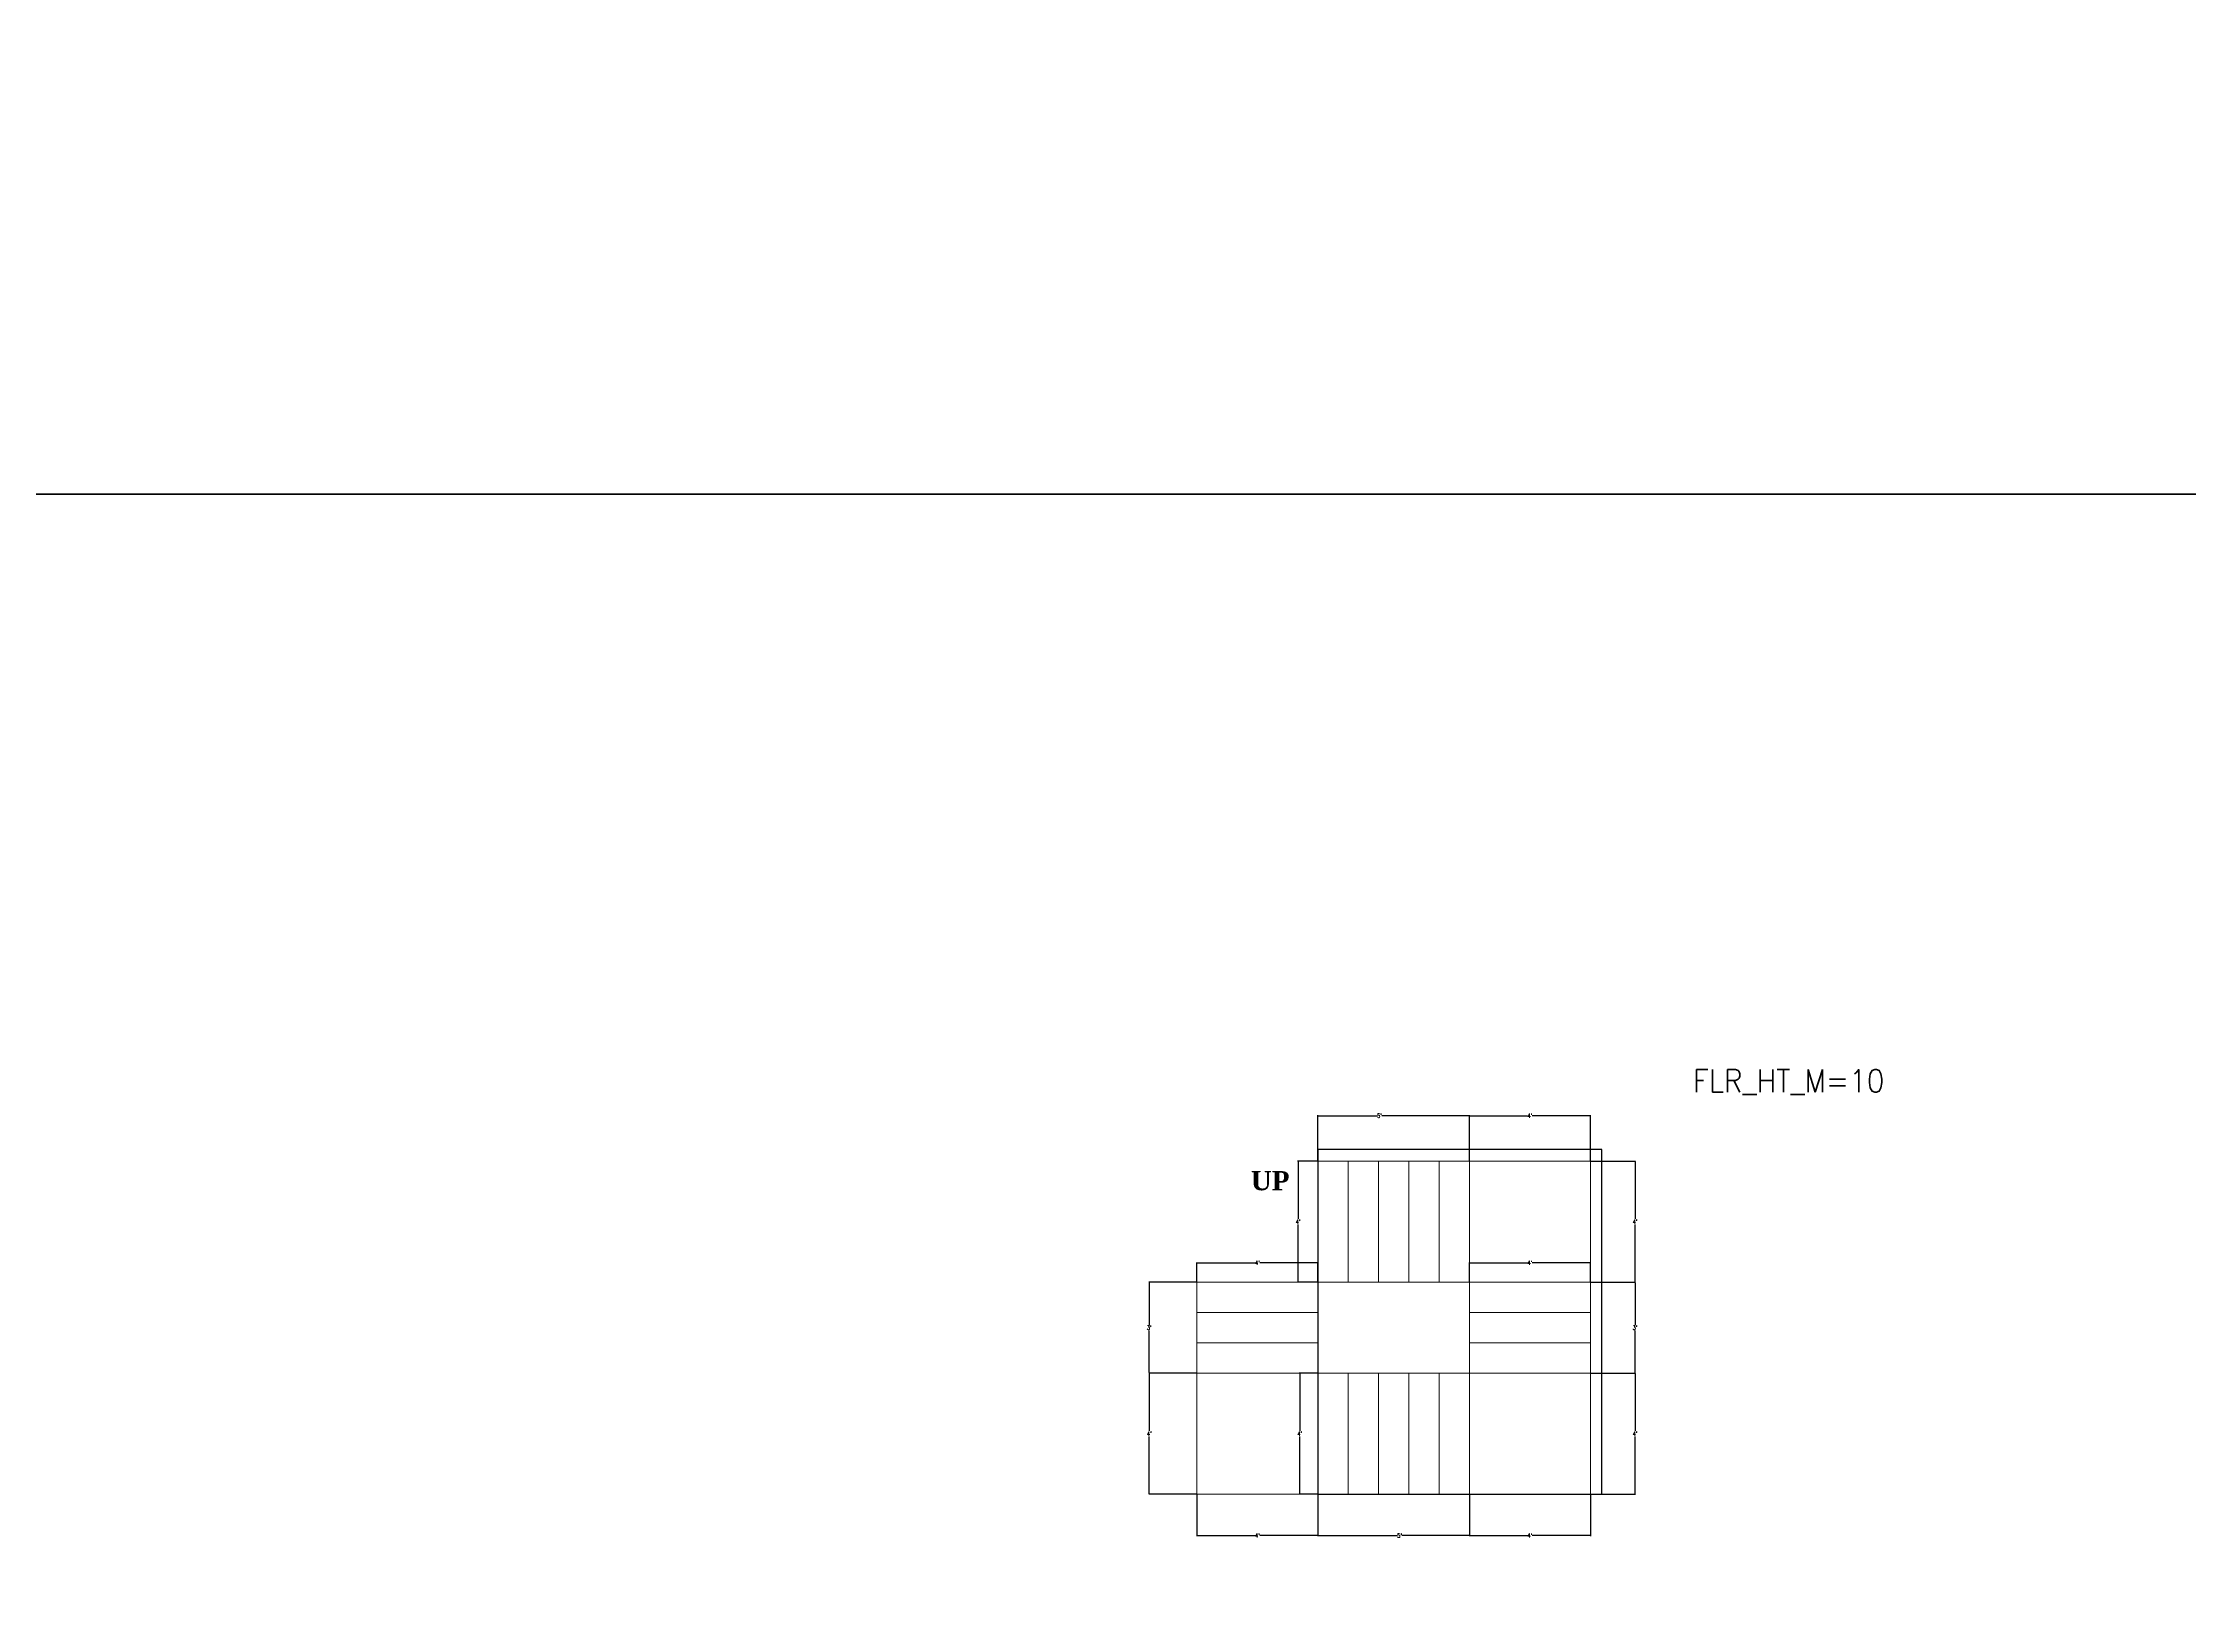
# Model space of a CAD drawing. Header units: feet. Extents: x -2086 to 4549, y -11457 to -6010.
# Drawn here: x 1997 to 2847, y -10116 to -9496 of the extents above; entities that cross this region are included whole.
import ezdxf

# ---------------------------------------------------------------- set-up
doc = ezdxf.new("R2010")
doc.units = ezdxf.units.FT
doc.header["$MEASUREMENT"] = 0
doc.layers.add('BLK_1_FLR_1_STAIR_1', color=7, linetype='Continuous', plot=False)
for name, color, linetype, lineweight in [('BLK_1_FLR_1_STAIR_1_FLIGHT_1', 7, 'Continuous', 0), ('BLK_1_FLR_1_STAIR_1_FLIGHT_2', 7, 'Continuous', 0), ('BLK_1_FLR_1_STAIR_1_FLIGHT_3', 7, 'Continuous', 0), ('BLK_1_FLR_1_STAIR_1_FLIGHT_4', 7, 'Continuous', 0), ('BLK_1_FLR_1_STAIR_1_LANDING_1', 7, 'Continuous', 0), ('BLK_1_FLR_1_STAIR_1_LANDING_2', 7, 'Continuous', 0), ('BLK_1_FLR_1_STAIR_1_LANDING_3', 7, 'Continuous', 0)]:
    doc.layers.add(name, color=color, linetype=linetype, lineweight=lineweight)
doc.styles.add('MtXpl_Georgia', font='Georgia Bold.ttf')
doc.styles.get("Standard").update_dxf_attribs({"font": 'standard'})
doc.dimstyles.get("Standard").update_dxf_attribs({"dimtxt": 1.625, "dimasz": 0.18, "dimexe": 0.18, "dimexo": 0.0625, "dimgap": 0.09, "dimtad": 0, "dimtih": 1, "dimtoh": 1, "dimdec": 1, "dimzin": 0, "dimdsep": 46, "dimlunit": 4, "dimtxsty": 'standard', "dimcen": 0.09, "dimadec": 0, "dimazin": 0, "dimtfac": 1, "dimtdec": 1, "dimtofl": 0, "dimtmove": 0, "dimatfit": 3, "dimfxl": 1, "dimtolj": 1, "dimtzin": 0, "dimarcsym": 0})

# ---------------------------------------------------------------- blocks, each defined once
blk = doc.blocks.new('*D210')
at = {"layer": 'BLK_1_FLR_1_STAIR_1_FLIGHT_1', "color": 0, "lineweight": -2, "transparency": 16777216}
for p, q in [((2502.01, -9939.19), (2502.01, -9921.09)), ((2502.19, -9921.27), (2525.45, -9921.27)), ((2561.83, -9921.27), (2527.33, -9921.27)), ((2562.01, -9939.19), (2562.01, -9921.09))]:
    blk.add_line(p, q, dxfattribs=at)
at = {"layer": 'BLK_1_FLR_1_STAIR_1_FLIGHT_1', "color": 0, "transparency": 16777216}
for points in [[(2502.19, -9921.24), (2502.19, -9921.3), (2502.01, -9921.27)], [(2561.83, -9921.24), (2561.83, -9921.3), (2562.01, -9921.27)]]:
    blk.add_solid(points, dxfattribs=at)
at = {"layer": 'Defpoints', "color": 0, "transparency": 16777216}
for p in [(2562.01, -9921.27), (2502.01, -9939.25), (2562.01, -9939.25)]:
    blk.add_point(p, dxfattribs=at)
at = {"layer": 'BLK_1_FLR_1_STAIR_1_FLIGHT_1', "color": 0, "transparency": 16777216, "insert": (2526.39, -9921.27), "char_height": 1.625, "attachment_point": 5}
blk.add_mtext("\\A1;5'", dxfattribs=at)
blk = doc.blocks.new('*D211')
at = {"layer": 'BLK_1_FLR_1_STAIR_1_FLIGHT_1', "color": 0, "lineweight": -2, "transparency": 16777216}
for p, q in [((2501.95, -9939.25), (2493.96, -9939.25)), ((2494.14, -9939.43), (2494.14, -9962.19)), ((2494.14, -9987.07), (2494.14, -9964.31)), ((2501.95, -9987.25), (2493.96, -9987.25))]:
    blk.add_line(p, q, dxfattribs=at)
at = {"layer": 'BLK_1_FLR_1_STAIR_1_FLIGHT_1', "color": 0, "transparency": 16777216}
for points in [[(2494.11, -9939.43), (2494.17, -9939.43), (2494.14, -9939.25)], [(2494.11, -9987.07), (2494.17, -9987.07), (2494.14, -9987.25)]]:
    blk.add_solid(points, dxfattribs=at)
at = {"layer": 'Defpoints', "color": 0, "transparency": 16777216}
for p in [(2502.01, -9939.25), (2494.14, -9987.25), (2502.01, -9987.25)]:
    blk.add_point(p, dxfattribs=at)
at = {"layer": 'BLK_1_FLR_1_STAIR_1_FLIGHT_1', "color": 0, "transparency": 16777216, "insert": (2494.14, -9963.25), "char_height": 1.625, "attachment_point": 5}
blk.add_mtext("\\A1;4'", dxfattribs=at)
blk = doc.blocks.new('*D212')
at = {"layer": 'BLK_1_FLR_1_STAIR_1_FLIGHT_2', "color": 0, "lineweight": -2, "transparency": 16777216}
for p, q in [((2610.07, -9987.25), (2627.86, -9987.25)), ((2627.68, -9987.43), (2627.68, -10004.19)), ((2627.68, -10023.07), (2627.68, -10006.31)), ((2610.07, -10023.25), (2627.86, -10023.25))]:
    blk.add_line(p, q, dxfattribs=at)
at = {"layer": 'BLK_1_FLR_1_STAIR_1_FLIGHT_2', "color": 0, "transparency": 16777216}
for points in [[(2627.65, -9987.43), (2627.71, -9987.43), (2627.68, -9987.25)], [(2627.65, -10023.07), (2627.71, -10023.07), (2627.68, -10023.25)]]:
    blk.add_solid(points, dxfattribs=at)
at = {"layer": 'Defpoints', "color": 0, "transparency": 16777216}
for p in [(2610.01, -9987.25), (2610.01, -10023.25), (2627.68, -10023.25)]:
    blk.add_point(p, dxfattribs=at)
at = {"layer": 'BLK_1_FLR_1_STAIR_1_FLIGHT_2', "color": 0, "transparency": 16777216, "insert": (2627.68, -10005.25), "char_height": 1.625, "attachment_point": 5}
blk.add_mtext("\\A1;3'", dxfattribs=at)
blk = doc.blocks.new('*D213')
at = {"layer": 'BLK_1_FLR_1_STAIR_1_FLIGHT_2', "color": 0, "lineweight": -2, "transparency": 16777216}
for p, q in [((2562.01, -9987.19), (2562.01, -9979.38)), ((2562.19, -9979.56), (2585.07, -9979.56)), ((2609.83, -9979.56), (2586.95, -9979.56)), ((2610.01, -9987.19), (2610.01, -9979.38))]:
    blk.add_line(p, q, dxfattribs=at)
at = {"layer": 'BLK_1_FLR_1_STAIR_1_FLIGHT_2', "color": 0, "transparency": 16777216}
for points in [[(2562.19, -9979.53), (2562.19, -9979.59), (2562.01, -9979.56)], [(2609.83, -9979.53), (2609.83, -9979.59), (2610.01, -9979.56)]]:
    blk.add_solid(points, dxfattribs=at)
at = {"layer": 'Defpoints', "color": 0, "transparency": 16777216}
for p in [(2610.01, -9979.56), (2562.01, -9987.25), (2610.01, -9987.25)]:
    blk.add_point(p, dxfattribs=at)
at = {"layer": 'BLK_1_FLR_1_STAIR_1_FLIGHT_2', "color": 0, "transparency": 16777216, "insert": (2586.01, -9979.56), "char_height": 1.625, "attachment_point": 5}
blk.add_mtext("\\A1;4'", dxfattribs=at)
blk = doc.blocks.new('*D214')
at = {"layer": 'BLK_1_FLR_1_STAIR_1_FLIGHT_3', "color": 0, "lineweight": -2, "transparency": 16777216}
for p, q in [((2502.01, -10071.31), (2502.01, -10087.8)), ((2562.01, -10071.31), (2562.01, -10087.8)), ((2502.19, -10087.62), (2533.42, -10087.62)), ((2561.83, -10087.62), (2535.3, -10087.62))]:
    blk.add_line(p, q, dxfattribs=at)
at = {"layer": 'BLK_1_FLR_1_STAIR_1_FLIGHT_3', "color": 0, "transparency": 16777216}
for points in [[(2502.19, -10087.59), (2502.19, -10087.65), (2502.01, -10087.62)], [(2561.83, -10087.59), (2561.83, -10087.65), (2562.01, -10087.62)]]:
    blk.add_solid(points, dxfattribs=at)
at = {"layer": 'Defpoints', "color": 0, "transparency": 16777216}
for p in [(2502.01, -10071.25), (2562.01, -10071.25), (2562.01, -10087.62)]:
    blk.add_point(p, dxfattribs=at)
at = {"layer": 'BLK_1_FLR_1_STAIR_1_FLIGHT_3', "color": 0, "transparency": 16777216, "insert": (2534.36, -10087.62), "char_height": 1.625, "attachment_point": 5}
blk.add_mtext("\\A1;5'", dxfattribs=at)
blk = doc.blocks.new('*D215')
at = {"layer": 'BLK_1_FLR_1_STAIR_1_FLIGHT_3', "color": 0, "lineweight": -2, "transparency": 16777216}
for p, q in [((2501.95, -10023.25), (2494.6, -10023.25)), ((2494.78, -10023.43), (2494.78, -10046.19)), ((2494.78, -10071.07), (2494.78, -10048.31)), ((2501.95, -10071.25), (2494.6, -10071.25))]:
    blk.add_line(p, q, dxfattribs=at)
at = {"layer": 'BLK_1_FLR_1_STAIR_1_FLIGHT_3', "color": 0, "transparency": 16777216}
for points in [[(2494.75, -10023.43), (2494.81, -10023.43), (2494.78, -10023.25)], [(2494.75, -10071.07), (2494.81, -10071.07), (2494.78, -10071.25)]]:
    blk.add_solid(points, dxfattribs=at)
at = {"layer": 'Defpoints', "color": 0, "transparency": 16777216}
for p in [(2494.78, -10023.25), (2502.01, -10023.25), (2502.01, -10071.25)]:
    blk.add_point(p, dxfattribs=at)
at = {"layer": 'BLK_1_FLR_1_STAIR_1_FLIGHT_3', "color": 0, "transparency": 16777216, "insert": (2494.78, -10047.25), "char_height": 1.625, "attachment_point": 5}
blk.add_mtext("\\A1;4'", dxfattribs=at)
blk = doc.blocks.new('*D216')
at = {"layer": 'BLK_1_FLR_1_STAIR_1_LANDING_1', "color": 0, "lineweight": -2, "transparency": 16777216}
for p, q in [((2610.07, -9939.25), (2627.86, -9939.25)), ((2627.68, -9939.43), (2627.68, -9962.19)), ((2627.68, -9987.07), (2627.68, -9964.31)), ((2610.07, -9987.25), (2627.86, -9987.25))]:
    blk.add_line(p, q, dxfattribs=at)
at = {"layer": 'BLK_1_FLR_1_STAIR_1_LANDING_1', "color": 0, "transparency": 16777216}
for points in [[(2627.65, -9939.43), (2627.71, -9939.43), (2627.68, -9939.25)], [(2627.65, -9987.07), (2627.71, -9987.07), (2627.68, -9987.25)]]:
    blk.add_solid(points, dxfattribs=at)
at = {"layer": 'Defpoints', "color": 0, "transparency": 16777216}
for p in [(2610.01, -9939.25), (2627.68, -9939.25), (2610.01, -9987.25)]:
    blk.add_point(p, dxfattribs=at)
at = {"layer": 'BLK_1_FLR_1_STAIR_1_LANDING_1', "color": 0, "transparency": 16777216, "insert": (2627.68, -9963.25), "char_height": 1.625, "attachment_point": 5}
blk.add_mtext("\\A1;4'", dxfattribs=at)
blk = doc.blocks.new('*D217')
at = {"layer": 'BLK_1_FLR_1_STAIR_1_LANDING_2', "color": 0, "lineweight": -2, "transparency": 16777216}
for p, q in [((2610.07, -10023.25), (2627.86, -10023.25)), ((2627.68, -10023.43), (2627.68, -10046.19)), ((2627.68, -10071.07), (2627.68, -10048.31)), ((2610.07, -10071.25), (2627.86, -10071.25))]:
    blk.add_line(p, q, dxfattribs=at)
at = {"layer": 'BLK_1_FLR_1_STAIR_1_LANDING_2', "color": 0, "transparency": 16777216}
for points in [[(2627.65, -10023.43), (2627.71, -10023.43), (2627.68, -10023.25)], [(2627.65, -10071.07), (2627.71, -10071.07), (2627.68, -10071.25)]]:
    blk.add_solid(points, dxfattribs=at)
at = {"layer": 'Defpoints', "color": 0, "transparency": 16777216}
for p in [(2610.01, -10023.25), (2610.01, -10071.25), (2627.68, -10071.25)]:
    blk.add_point(p, dxfattribs=at)
at = {"layer": 'BLK_1_FLR_1_STAIR_1_LANDING_2', "color": 0, "transparency": 16777216, "insert": (2627.68, -10047.25), "char_height": 1.625, "attachment_point": 5}
blk.add_mtext("\\A1;4'", dxfattribs=at)
blk = doc.blocks.new('*D223')
at = {"layer": 'BLK_1_FLR_1_STAIR_1_LANDING_2', "color": 0, "lineweight": -2, "transparency": 16777216}
for p, q in [((2562.01, -10071.31), (2562.01, -10087.8)), ((2610.01, -10071.31), (2610.01, -10087.8)), ((2562.19, -10087.62), (2585.07, -10087.62)), ((2609.83, -10087.62), (2586.95, -10087.62))]:
    blk.add_line(p, q, dxfattribs=at)
at = {"layer": 'BLK_1_FLR_1_STAIR_1_LANDING_2', "color": 0, "transparency": 16777216}
for points in [[(2562.19, -10087.59), (2562.19, -10087.65), (2562.01, -10087.62)], [(2609.83, -10087.59), (2609.83, -10087.65), (2610.01, -10087.62)]]:
    blk.add_solid(points, dxfattribs=at)
at = {"layer": 'Defpoints', "color": 0, "transparency": 16777216}
for p in [(2562.01, -10071.25), (2610.01, -10071.25), (2610.01, -10087.62)]:
    blk.add_point(p, dxfattribs=at)
at = {"layer": 'BLK_1_FLR_1_STAIR_1_LANDING_2', "color": 0, "transparency": 16777216, "insert": (2586.01, -10087.62), "char_height": 1.625, "attachment_point": 5}
blk.add_mtext("\\A1;4'", dxfattribs=at)
blk = doc.blocks.new('*D218')
at = {"layer": 'BLK_1_FLR_1_STAIR_1_LANDING_1', "color": 0, "lineweight": -2, "transparency": 16777216}
for p, q in [((2562.01, -9939.19), (2562.01, -9921.09)), ((2562.19, -9921.27), (2585.07, -9921.27)), ((2609.83, -9921.27), (2586.95, -9921.27)), ((2610.01, -9939.19), (2610.01, -9921.09))]:
    blk.add_line(p, q, dxfattribs=at)
at = {"layer": 'BLK_1_FLR_1_STAIR_1_LANDING_1', "color": 0, "transparency": 16777216}
for points in [[(2562.19, -9921.24), (2562.19, -9921.3), (2562.01, -9921.27)], [(2609.83, -9921.24), (2609.83, -9921.3), (2610.01, -9921.27)]]:
    blk.add_solid(points, dxfattribs=at)
at = {"layer": 'Defpoints', "color": 0, "transparency": 16777216}
for p in [(2610.01, -9921.27), (2562.01, -9939.25), (2610.01, -9939.25)]:
    blk.add_point(p, dxfattribs=at)
at = {"layer": 'BLK_1_FLR_1_STAIR_1_LANDING_1', "color": 0, "transparency": 16777216, "insert": (2586.01, -9921.27), "char_height": 1.625, "attachment_point": 5}
blk.add_mtext("\\A1;4'", dxfattribs=at)
blk = doc.blocks.new('*D219')
at = {"layer": 'BLK_1_FLR_1_STAIR_1_FLIGHT_4', "color": 0, "lineweight": -2, "transparency": 16777216}
for p, q in [((2453.95, -9987.25), (2434.94, -9987.25)), ((2435.12, -9987.43), (2435.12, -10004.19)), ((2435.12, -10023.07), (2435.12, -10006.31)), ((2453.95, -10023.25), (2434.94, -10023.25))]:
    blk.add_line(p, q, dxfattribs=at)
at = {"layer": 'BLK_1_FLR_1_STAIR_1_FLIGHT_4', "color": 0, "transparency": 16777216}
for points in [[(2435.09, -9987.43), (2435.15, -9987.43), (2435.12, -9987.25)], [(2435.09, -10023.07), (2435.15, -10023.07), (2435.12, -10023.25)]]:
    blk.add_solid(points, dxfattribs=at)
at = {"layer": 'Defpoints', "color": 0, "transparency": 16777216}
for p in [(2454.01, -9987.25), (2435.12, -10023.25), (2454.01, -10023.25)]:
    blk.add_point(p, dxfattribs=at)
at = {"layer": 'BLK_1_FLR_1_STAIR_1_FLIGHT_4', "color": 0, "transparency": 16777216, "insert": (2435.12, -10005.25), "char_height": 1.625, "attachment_point": 5}
blk.add_mtext("\\A1;3'", dxfattribs=at)
blk = doc.blocks.new('*D220')
at = {"layer": 'BLK_1_FLR_1_STAIR_1_FLIGHT_4', "color": 0, "lineweight": -2, "transparency": 16777216}
for p, q in [((2454.01, -9987.19), (2454.01, -9979.38)), ((2454.19, -9979.56), (2477.07, -9979.56)), ((2501.83, -9979.56), (2478.95, -9979.56)), ((2502.01, -9987.19), (2502.01, -9979.38))]:
    blk.add_line(p, q, dxfattribs=at)
at = {"layer": 'BLK_1_FLR_1_STAIR_1_FLIGHT_4', "color": 0, "transparency": 16777216}
for points in [[(2454.19, -9979.53), (2454.19, -9979.59), (2454.01, -9979.56)], [(2501.83, -9979.53), (2501.83, -9979.59), (2502.01, -9979.56)]]:
    blk.add_solid(points, dxfattribs=at)
at = {"layer": 'Defpoints', "color": 0, "transparency": 16777216}
for p in [(2502.01, -9979.56), (2454.01, -9987.25), (2502.01, -9987.25)]:
    blk.add_point(p, dxfattribs=at)
at = {"layer": 'BLK_1_FLR_1_STAIR_1_FLIGHT_4', "color": 0, "transparency": 16777216, "insert": (2478.01, -9979.56), "char_height": 1.625, "attachment_point": 5}
blk.add_mtext("\\A1;4'", dxfattribs=at)
blk = doc.blocks.new('*D221')
at = {"layer": 'BLK_1_FLR_1_STAIR_1_LANDING_3', "color": 0, "lineweight": -2, "transparency": 16777216}
for p, q in [((2453.95, -10023.25), (2434.97, -10023.25)), ((2435.15, -10023.43), (2435.15, -10046.19)), ((2435.15, -10071.07), (2435.15, -10048.31)), ((2453.95, -10071.25), (2434.97, -10071.25))]:
    blk.add_line(p, q, dxfattribs=at)
at = {"layer": 'BLK_1_FLR_1_STAIR_1_LANDING_3', "color": 0, "transparency": 16777216}
for points in [[(2435.12, -10023.43), (2435.18, -10023.43), (2435.15, -10023.25)], [(2435.12, -10071.07), (2435.18, -10071.07), (2435.15, -10071.25)]]:
    blk.add_solid(points, dxfattribs=at)
at = {"layer": 'Defpoints', "color": 0, "transparency": 16777216}
for p in [(2454.01, -10023.25), (2435.15, -10071.25), (2454.01, -10071.25)]:
    blk.add_point(p, dxfattribs=at)
at = {"layer": 'BLK_1_FLR_1_STAIR_1_LANDING_3', "color": 0, "transparency": 16777216, "insert": (2435.15, -10047.25), "char_height": 1.625, "attachment_point": 5}
blk.add_mtext("\\A1;4'", dxfattribs=at)
blk = doc.blocks.new('*D222')
at = {"layer": 'BLK_1_FLR_1_STAIR_1_LANDING_3', "color": 0, "lineweight": -2, "transparency": 16777216}
for p, q in [((2454.01, -10071.31), (2454.01, -10087.8)), ((2502.01, -10071.31), (2502.01, -10087.8)), ((2454.19, -10087.62), (2477.07, -10087.62)), ((2501.83, -10087.62), (2478.95, -10087.62))]:
    blk.add_line(p, q, dxfattribs=at)
at = {"layer": 'BLK_1_FLR_1_STAIR_1_LANDING_3', "color": 0, "transparency": 16777216}
for points in [[(2454.19, -10087.59), (2454.19, -10087.65), (2454.01, -10087.62)], [(2501.83, -10087.59), (2501.83, -10087.65), (2502.01, -10087.62)]]:
    blk.add_solid(points, dxfattribs=at)
at = {"layer": 'Defpoints', "color": 0, "transparency": 16777216}
for p in [(2454.01, -10071.25), (2502.01, -10071.25), (2502.01, -10087.62)]:
    blk.add_point(p, dxfattribs=at)
at = {"layer": 'BLK_1_FLR_1_STAIR_1_LANDING_3', "color": 0, "transparency": 16777216, "insert": (2478.01, -10087.62), "char_height": 1.625, "attachment_point": 5}
blk.add_mtext("\\A1;4'", dxfattribs=at)

msp = doc.modelspace()

# ---------------------------------------------------------------- linework, layer by layer
for points in [[(-1223.89, -8784.21), (4548.57, -8784.21), (4548.57, -9675.01), (-1223.89, -9675.01), (-1223.89, -8784.21)], [(-1223.89, -9675.01), (4548.57, -9675.01), (4548.57, -10565.82), (-1223.89, -10565.82), (-1223.89, -9675.01)]]:
    msp.add_lwpolyline(points, close=True)
at = {"layer": 'BLK_1_FLR_1_STAIR_1'}
msp.add_lwpolyline([(2614.54, -9934.72), (2502.01, -9934.72), (2502.01, -10071.25), (2614.54, -10071.25)], close=True, dxfattribs=at)
at = {"layer": 'BLK_1_FLR_1_STAIR_1_FLIGHT_1', "color": 3}
for p, q in [((2502.01, -9987.25), (2502.01, -9939.25)), ((2514.01, -9987.25), (2514.01, -9939.25)), ((2526.01, -9987.25), (2526.01, -9939.25)), ((2538.01, -9987.25), (2538.01, -9939.25)), ((2550.01, -9987.25), (2550.01, -9939.25)), ((2562.01, -9987.25), (2562.01, -9939.25))]:
    msp.add_line(p, q, dxfattribs=at)
at = {"layer": 'BLK_1_FLR_1_STAIR_1_FLIGHT_1'}
msp.add_lwpolyline([(2502.01, -9939.25), (2502.01, -9987.25), (2562.01, -9987.25), (2562.01, -9939.25), (2502.01, -9939.25)], close=True, dxfattribs=at)
at = {"layer": 'BLK_1_FLR_1_STAIR_1_FLIGHT_2', "color": 3}
for p, q in [((2562.01, -9987.25), (2610.01, -9987.25)), ((2562.01, -9999.25), (2610.01, -9999.25)), ((2562.01, -10011.25), (2610.01, -10011.25)), ((2562.01, -10023.25), (2610.01, -10023.25))]:
    msp.add_line(p, q, dxfattribs=at)
at = {"layer": 'BLK_1_FLR_1_STAIR_1_FLIGHT_2'}
msp.add_lwpolyline([(2562.01, -9987.25), (2610.01, -9987.25), (2610.01, -10023.25), (2562.01, -10023.25), (2562.01, -9987.25)], close=True, dxfattribs=at)
at = {"layer": 'BLK_1_FLR_1_STAIR_1_FLIGHT_3', "color": 3}
for p, q in [((2502.01, -10071.25), (2502.01, -10023.25)), ((2514.01, -10023.25), (2514.01, -10071.25)), ((2526.01, -10023.25), (2526.01, -10071.25)), ((2538.01, -10023.25), (2538.01, -10071.25)), ((2550.01, -10023.25), (2550.01, -10071.25)), ((2562.01, -10023.25), (2562.01, -10071.25))]:
    msp.add_line(p, q, dxfattribs=at)
at = {"layer": 'BLK_1_FLR_1_STAIR_1_FLIGHT_3'}
msp.add_lwpolyline([(2502.01, -10023.25), (2562.01, -10023.25), (2562.01, -10071.25), (2502.01, -10071.25), (2502.01, -10023.25)], close=True, dxfattribs=at)
at = {"layer": 'BLK_1_FLR_1_STAIR_1_FLIGHT_4', "color": 3}
for p, q in [((2454.01, -9987.25), (2502.01, -9987.25)), ((2454.01, -9999.25), (2502.01, -9999.25)), ((2454.01, -10011.25), (2502.01, -10011.25)), ((2454.01, -10023.25), (2502.01, -10023.25))]:
    msp.add_line(p, q, dxfattribs=at)
at = {"layer": 'BLK_1_FLR_1_STAIR_1_FLIGHT_4'}
msp.add_lwpolyline([(2454.01, -9987.25), (2502.01, -9987.25), (2502.01, -10023.25), (2454.01, -10023.25), (2454.01, -9987.25)], close=True, dxfattribs=at)
at = {"layer": 'BLK_1_FLR_1_STAIR_1_LANDING_1'}
msp.add_lwpolyline([(2562.01, -9939.25), (2610.01, -9939.25), (2610.01, -9987.25), (2562.01, -9987.25), (2562.01, -9939.25)], close=True, dxfattribs=at)
at = {"layer": 'BLK_1_FLR_1_STAIR_1_LANDING_2'}
msp.add_lwpolyline([(2562.01, -10023.25), (2610.01, -10023.25), (2610.01, -10071.25), (2562.01, -10071.25), (2562.01, -10023.25)], close=True, dxfattribs=at)
at = {"layer": 'BLK_1_FLR_1_STAIR_1_LANDING_3'}
msp.add_lwpolyline([(2454.01, -10023.25), (2502.01, -10023.25), (2502.01, -10071.25), (2454.01, -10071.25), (2454.01, -10023.25)], close=True, dxfattribs=at)

# ---------------------------------------------------------------- texts
at = {"style": 'MtXpl_Georgia'}
msp.add_text('UP', height=7.618, dxfattribs=at).set_placement((2475.4, -9950.81))
at = {"layer": 'BLK_1_FLR_1_STAIR_1', "insert": (2650.61, -9902.97), "char_height": 9.0057, "width": 96.0609, "attachment_point": 1}
msp.add_mtext('FLR_HT_M=10', dxfattribs=at)

# ---------------------------------------------------------------- dimensions: what is measured, and where the dimension line sits
at = {"layer": 'BLK_1_FLR_1_STAIR_1_FLIGHT_1', "color": 1}
dim = msp.add_linear_dim(base=(2562.01, -9921.27), p1=(2502.01, -9939.25), p2=(2562.01, -9939.25), dimstyle='Standard', dxfattribs=at)
dim.commit()
dim.dimension.update_dxf_attribs({"geometry": '*D210', "text_midpoint": (2526.39, -9921.27), "dimtype": 160})
at = {"layer": 'BLK_1_FLR_1_STAIR_1_FLIGHT_1', "color": 2}
dim = msp.add_linear_dim(base=(2494.14, -9987.25), p1=(2502.01, -9939.25), p2=(2502.01, -9987.25), angle=90, dimstyle='Standard', dxfattribs=at)
dim.commit()
dim.dimension.update_dxf_attribs({"geometry": '*D211', "text_midpoint": (2494.14, -9963.25), "dimtype": 160})
at = {"layer": 'BLK_1_FLR_1_STAIR_1_FLIGHT_2', "color": 2}
dim = msp.add_linear_dim(base=(2610.01, -9979.56), p1=(2562.01, -9987.25), p2=(2610.01, -9987.25), dimstyle='Standard', dxfattribs=at)
dim.commit()
dim.dimension.update_dxf_attribs({"geometry": '*D213', "text_midpoint": (2586.01, -9979.56)})
at = {"layer": 'BLK_1_FLR_1_STAIR_1_FLIGHT_2', "color": 1}
dim = msp.add_linear_dim(base=(2627.68, -10023.25), p1=(2610.01, -9987.25), p2=(2610.01, -10023.25), angle=90, dimstyle='Standard', dxfattribs=at)
dim.commit()
dim.dimension.update_dxf_attribs({"geometry": '*D212', "text_midpoint": (2627.68, -10005.25)})
at = {"layer": 'BLK_1_FLR_1_STAIR_1_FLIGHT_3', "color": 2}
dim = msp.add_linear_dim(base=(2494.78, -10023.25), p1=(2502.01, -10071.25), p2=(2502.01, -10023.25), angle=90, dimstyle='Standard', dxfattribs=at)
dim.commit()
dim.dimension.update_dxf_attribs({"geometry": '*D215', "text_midpoint": (2494.78, -10047.25), "dimtype": 160})
at = {"layer": 'BLK_1_FLR_1_STAIR_1_FLIGHT_3', "color": 1}
dim = msp.add_linear_dim(base=(2562.01, -10087.62), p1=(2502.01, -10071.25), p2=(2562.01, -10071.25), dimstyle='Standard', dxfattribs=at)
dim.commit()
dim.dimension.update_dxf_attribs({"geometry": '*D214', "text_midpoint": (2534.36, -10087.62), "dimtype": 160})
at = {"layer": 'BLK_1_FLR_1_STAIR_1_FLIGHT_4', "color": 2}
dim = msp.add_linear_dim(base=(2502.01, -9979.56), p1=(2454.01, -9987.25), p2=(2502.01, -9987.25), dimstyle='Standard', dxfattribs=at)
dim.commit()
dim.dimension.update_dxf_attribs({"geometry": '*D220', "text_midpoint": (2478.01, -9979.56)})
at = {"layer": 'BLK_1_FLR_1_STAIR_1_FLIGHT_4', "color": 1}
dim = msp.add_linear_dim(base=(2435.12, -10023.25), p1=(2454.01, -9987.25), p2=(2454.01, -10023.25), angle=90, dimstyle='Standard', dxfattribs=at)
dim.commit()
dim.dimension.update_dxf_attribs({"geometry": '*D219', "text_midpoint": (2435.12, -10005.25)})
at = {"layer": 'BLK_1_FLR_1_STAIR_1_LANDING_1', "color": 1}
dim = msp.add_linear_dim(base=(2610.01, -9921.27), p1=(2562.01, -9939.25), p2=(2610.01, -9939.25), dimstyle='Standard', dxfattribs=at)
dim.commit()
dim.dimension.update_dxf_attribs({"geometry": '*D218', "text_midpoint": (2586.01, -9921.27)})
at = {"layer": 'BLK_1_FLR_1_STAIR_1_LANDING_1', "color": 2}
dim = msp.add_linear_dim(base=(2627.68, -9939.25), p1=(2610.01, -9987.25), p2=(2610.01, -9939.25), angle=90, dimstyle='Standard', dxfattribs=at)
dim.commit()
dim.dimension.update_dxf_attribs({"geometry": '*D216', "text_midpoint": (2627.68, -9963.25)})
at = {"layer": 'BLK_1_FLR_1_STAIR_1_LANDING_2', "color": 2}
dim = msp.add_linear_dim(base=(2627.68, -10071.25), p1=(2610.01, -10023.25), p2=(2610.01, -10071.25), angle=90, dimstyle='Standard', dxfattribs=at)
dim.commit()
dim.dimension.update_dxf_attribs({"geometry": '*D217', "text_midpoint": (2627.68, -10047.25)})
at = {"layer": 'BLK_1_FLR_1_STAIR_1_LANDING_2', "color": 1}
dim = msp.add_linear_dim(base=(2610.01, -10087.62), p1=(2562.01, -10071.25), p2=(2610.01, -10071.25), dimstyle='Standard', dxfattribs=at)
dim.commit()
dim.dimension.update_dxf_attribs({"geometry": '*D223', "text_midpoint": (2586.01, -10087.62)})
at = {"layer": 'BLK_1_FLR_1_STAIR_1_LANDING_3', "color": 2}
dim = msp.add_linear_dim(base=(2435.15, -10071.25), p1=(2454.01, -10023.25), p2=(2454.01, -10071.25), angle=90, dimstyle='Standard', dxfattribs=at)
dim.commit()
dim.dimension.update_dxf_attribs({"geometry": '*D221', "text_midpoint": (2435.15, -10047.25)})
at = {"layer": 'BLK_1_FLR_1_STAIR_1_LANDING_3', "color": 1}
dim = msp.add_linear_dim(base=(2502.01, -10087.62), p1=(2454.01, -10071.25), p2=(2502.01, -10071.25), dimstyle='Standard', dxfattribs=at)
dim.commit()
dim.dimension.update_dxf_attribs({"geometry": '*D222', "text_midpoint": (2478.01, -10087.62)})

doc.saveas('drawing.dxf')
